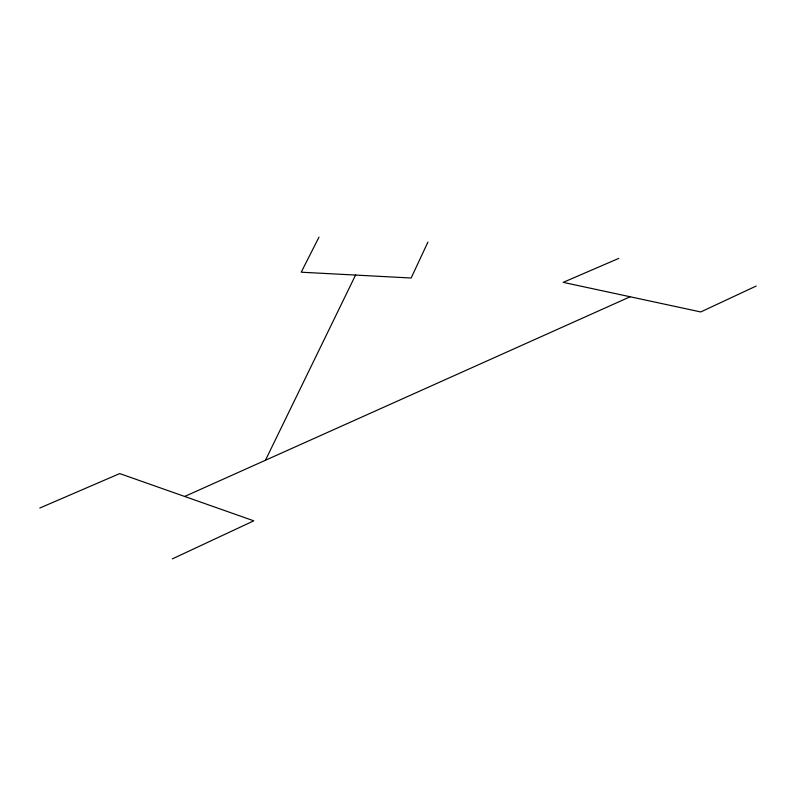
<?xml version="1.0" encoding="UTF-8"?>
<svg xmlns="http://www.w3.org/2000/svg" width="796" height="796" viewBox="0 0 796 796"><rect width="100%" height="100%" fill="white"/><g stroke="black" fill="none" stroke-linecap="round" stroke-linejoin="round"><path stroke-width="1.19" d="M427.93 242.064L411.144 278.013L301.226 272.202L318.987 237.118M265.446 460.257L355.643 274.899M172.354 558.882L253.795 520.823L119.718 473.58L39.8 508.037M756.2 286.033L700.739 311.952L563.19 282.361L618.8 258.382M184.672 496.465L630.143 296.769"/></g></svg>
